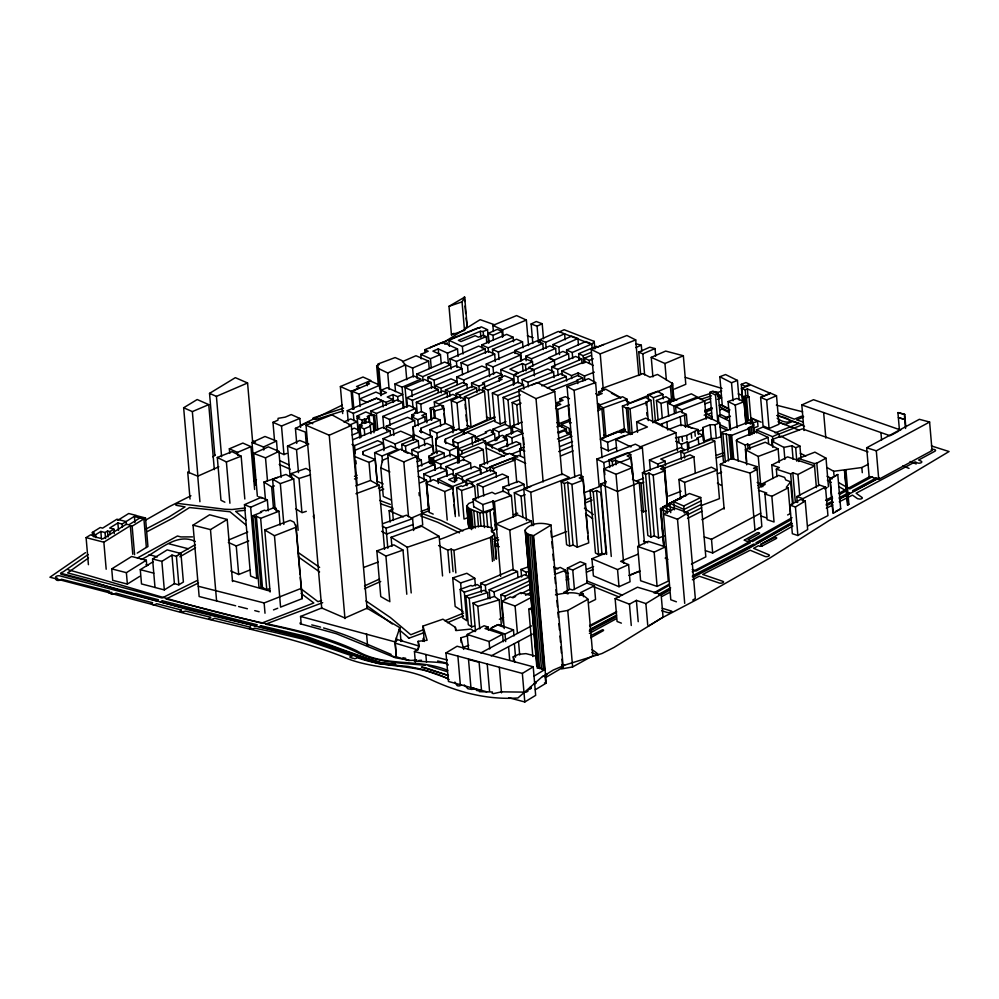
<?xml version="1.0" encoding="UTF-8"?>
<svg xmlns="http://www.w3.org/2000/svg" width="999" height="999" viewBox="0 0 999 999"><rect width="100%" height="100%" fill="white"/><g stroke="black" fill="none" stroke-linecap="round" stroke-linejoin="round"><path stroke-width="1.5" d="M413.636 440.222L413.149 426.785L434.602 417.607L440.172 420.042L440.684 426.049M436.326 452.397L435.689 438.673L458.404 428.833L463.748 431.143L464.011 434.14M545.292 677.747L563.186 667.22L550.998 525.074C542.882 522.327 530.606 522.29 525.224 529.97L537.3 668.281M536.688 663.698C536.363 667.919 541.808 668.993 545.054 669.405L534.165 676.036M300.162 622.814L300.137 623.738L336.376 633.716L395.354 657.754L410.826 660.439L416.783 660.039C402.335 662.225 448.726 660.726 448.176 665.097M602.322 391.471L602.06 388.424L642.881 373.614L649.962 377.16L657.529 374.45L672.639 383.604L670.379 386.338L630.269 402.872L626.236 400.811M357.13 485.052L354.682 456.506L355.032 450.287L377.672 440.684L383.266 443.156L383.916 450.661M359.69 438.099L359.328 430.357L354.333 428.146L351.461 429.358M768.081 437.412L755.943 431.693L737.761 439.061L736.338 440.834L745.266 445.042L747.639 444.08L749.487 444.955L768.081 437.412L768.593 443.431M748.863 434.852L748.501 427.797L753.608 425.399L753.571 424.35L751.385 423.027L745.154 423.439L720.941 432.617L723.388 461.163L725.349 462.1L722.901 433.554L720.941 432.617M703.321 440.434L702.846 427.535L710.064 424.75L715.109 424.737L719.779 422.927L720.953 436.625L717.457 437.987M391.059 499.937L383.266 496.391L380.819 467.844L382.442 460.314L388.087 457.929M496.016 559.003L494.38 533.366L491.308 531.156L491.87 527.947C474.338 521.74 456.668 533.828 440.309 539.21M468.319 525.074L466.683 505.993L468.731 503.471L473.314 501.648M663.723 546.903L660.464 508.853L673.713 501.273M418.369 648.663L419.093 646.078L396.591 639.36L395.304 643.181L418.007 649.962M463.748 431.143L445.392 439.085L444.555 441.883L457.417 447.277L458.703 462.3M313.798 514.96L313.274 516.595L314.348 517.757M392.07 656.056L396.341 657.292L395.017 641.882L399.812 627.672L367.008 608.204L344.905 617.994L321.703 607.979L300.549 616.458L301.211 624.163M396.341 657.292L395.154 641.483M141.259 559.44C157.63 552.285 175.911 531.955 195.167 541.433M727.297 418.119L727.634 417.17L730.419 416.121M744.33 540.147L756.855 532.954A1.586 0.687 -6.4 0 1 759.078 532.729A1.586 0.687 -6.4 0 1 759.14 533.703L748.064 539.847L752.472 541.545L791.433 519.53M464.485 330.394L462.038 301.86L464.672 297.14L449.001 306.318L451.448 334.865L464.485 330.394L467.12 325.686L464.672 297.14M429.433 463.037L429.233 455.919L432.505 454.483L431.493 454.058L439.085 450.936L444.043 453.084L444.43 457.592M540.022 342.807L539.76 339.797L558.304 331.443L559.49 331.83L564.16 329.732L594.193 341.383L591.845 344.593L587.125 342.595M423.201 638.361L422.939 641.108M530.806 688.598L531.306 687.474L530.469 686.763M762.774 486.688L762.512 483.666L778.558 475.362L784.615 477.385L785.726 479.932L790.609 481.843L786.313 487.275L788.124 487.887L790.334 513.573L787.612 514.972M137.375 557.991L177.46 536.013L180.881 536.925L192.52 536.888M476.76 689.36L476.348 690.034A1.561 0.824 -13.1 0 0 477.997 690.559L479.07 690.097M453.434 445.891L452.909 439.885L454.745 438.037L467.47 432.517L475.199 435.839L475.711 441.845M461.563 685.127L459.752 685.789A2.51 1.386 -7.2 0 1 457.092 685.551L454.882 682.067M438.573 545.541L447.814 550.162L451.123 549.1L453.933 550.387L490.447 537.4L493.956 534.977M479.982 689.735L478.958 690.784L479.37 691.67L492.445 692.007L492.12 693.256L493.419 693.618L501.598 691.845L526.173 692.145L527.847 691.308L528.109 689.772L530.794 688.611M441.983 343.469L480.132 319.655L494.88 324.875M675.449 437.824L686.7 435.477L698.151 429.57L698.526 433.978M85.527 552.622L49.95 577.222L108.466 592.582A2105.005 1433.24 59.4 0 0 152.385 604.457C215.472 623.364 281.206 632.754 342.769 656.655C370.766 669.48 402.759 665.958 430.519 679.47C457.842 692.27 487.562 700.074 517.907 697.964L541.283 677.509L553.209 670.079L565.322 664.922L602.035 653.508L614.073 647.402L661.8 617.981L697.864 599.013L769.742 558.104L829.32 520.417L889.297 487.262L949.05 451.536L931.405 445.929M88.162 554.532L62.825 572.102A2.535 1.186 -8.8 0 0 60.714 573.214A2.535 1.186 -8.8 0 0 61.576 574.375L158.441 599.787L156.256 600.886L59.615 575.811A2.535 1.174 -9.2 0 0 56.094 576.448A2.535 1.174 -9.2 0 0 56.481 578.059L57.48 578.296L56.706 578.921A2.535 1.036 -5.9 0 0 56.893 580.269A2.535 1.036 -5.9 0 0 60.065 580.144L61.439 579.258L109.515 591.296C104.97 594.742 115.497 590.559 110.564 593.431A2.535 1.074 -4.7 0 0 113.199 594.28L116.034 593.144A1849.848 1274.549 58.8 0 0 152.622 602.697C148.564 604.732 155.444 605.556 156.606 603.696L181.581 610.064L180.994 610.314A2.522 1.061 -5.3 0 0 181.468 612.05L185.627 611.101L210.789 617.32L209.915 617.769A2.535 1.036 -5.8 0 0 209.403 618.943A2.535 1.036 -5.8 0 0 211.738 619.38L214.76 618.294L250.612 627.26M88.511 557.979L67.632 572.889L162.05 597.976L197.502 580.344M415.372 662.325L414.448 651.535L417.819 649.4L419.006 645.129L418.194 641.308L427.085 640.284L422.964 626.086L442.932 619.18L455.382 627.36L456.068 630.556L471.016 629.07L474.113 631.518M88.412 564.672L86.101 537.624L90.534 534.865L94.231 535.814L93.207 536.463L102.76 538.911L126.436 524.163L128.871 524.8L140.022 517.857L143.918 518.856L146.366 547.502L147.939 546.528L145.492 517.981L143.918 518.968L134.403 516.52L135.964 515.372L128.709 513.511L117.757 520.329M235.664 605.794L199.151 596.528L193.032 525.162L209.603 514.797L227.21 519.468L232.53 581.518M92.632 535.427L92.37 532.43L100.25 527.522L102.622 528.134L116.945 519.218L126.099 521.578L126.361 524.575M92.37 532.43L94.168 532.892L92.57 533.878L95.654 534.665L100.837 531.443L105.045 532.529L107.53 530.981L109.89 531.593L113.874 529.108L114.261 533.616M134.915 522.527L134.39 516.346L122.128 524.05L117.87 522.964L109.715 528.034L113.874 529.108M86.101 537.624L103.859 542.195L130.32 525.711L132.143 526.186L143.918 518.856M139.823 576.311L127.36 584.078L112.7 580.319L111.726 568.893L131.656 556.48L146.316 560.239L146.803 565.946M137.213 553.096L146.366 547.39M111.726 568.893L126.386 572.664L146.316 560.239M152.56 558.953L167.183 549.9L180.944 553.471L183.391 582.005L178.846 584.827L174.413 583.666L164.323 589.909L155.007 587.487L152.56 558.953L161.875 561.363L171.965 555.119L176.398 556.281L180.944 553.471M154.995 587.437L141.508 583.94L140.285 569.667L153.184 561.688M189.223 472.789L183.654 407.767L197.19 399.525L208.754 404.632L214.323 469.655M214.835 455.307L209.528 393.381L235.339 377.659L247.577 382.979L252.759 443.356M212.737 456.768L215.372 455.169M451.448 334.865L453.983 333.316M466.683 505.993L469.88 509.065L479.845 512.724L486.451 512.437L494.006 508.591L483.479 512.05L473.713 506.668M491.77 531.58L495.766 529.145L493.369 501.086L482.829 504.545L473.064 499.163L473.738 506.943M525.636 532.317L528.096 534.24L533.591 535.676L550.998 525.074M687.986 512.862L675.424 508.304L663.448 514.135L677.497 519.243L687.986 512.862L695.316 598.488L692.707 600.087M830.306 479.083L837.774 474.537L840.708 508.791L833.241 513.336L829.969 478.596L837.774 474.537M844.467 470.704L845.941 469.98L848.875 504.233L847.676 504.957L844.467 470.704L845.941 469.98M789.897 505.169L795.441 506.968L805.219 501.011L807.667 529.557L797.889 535.514L792.344 533.703L789.897 505.169L800.599 499.512L805.219 501.011M486.738 691.808L448.439 681.468L445.991 652.921L522.352 673.426L533.216 666.808L535.664 695.354L524.8 701.972L508.966 697.777M621.378 623.139L617.082 621.49L615.134 598.651L629.445 604.183L636.388 600.387L645.891 603.596L661.113 594.318L663.061 617.157L647.851 626.423M535.339 689.735L546.228 683.104L533.591 535.676M193.032 525.162L210.477 529.595L227.21 519.468M445.991 652.921L457.08 646.241L533.216 666.808M145.567 520.154L169.518 506.53L190.934 495.754M195.529 547.789L179.857 556.78M195.392 544.63L178.409 554.295M669.205 584.19L653.883 592.844M669.293 585.277L655.169 593.156M670.391 589.81L661.425 594.705M792.182 523.763L743.568 551.386L693.381 577.072M792.856 526.011L760.514 544.53L773.988 537.787A1.586 0.687 -7.1 0 1 776.211 537.574A1.586 0.687 -7.1 0 1 776.198 538.561L761.987 546.041M670.629 587.749L659.078 594.13M670.466 588.761L658.878 595.079M791.483 522.564L755.931 542.844L757.055 543.256L791.52 523.601M590.784 635.701L602.497 629.757A1.586 0.649 -7 0 1 603.121 630.769L590.671 637.724M375.986 430.382L374.7 415.359L369.118 415.422L367.17 416.508L368.943 418.094L369.33 422.602M558.166 612.15L567.769 610.439L587.974 599.263L592.694 654.245M589.385 633.416L616.308 618.756M561.638 668.905L572.614 666.957L592.819 655.769M589.885 629.445L616.508 615.159M589.41 630.332L616.383 615.921M589.435 631.343L615.084 617.557M692.382 579.807L699.275 576.211L719.23 583.016A2.535 0.999 -5.5 0 0 722.789 582.767A2.535 0.999 -5.5 0 0 722.876 581.343L702.709 574.45L750.149 550.224L764.897 556.418A2.535 1.061 -6.2 0 0 768.443 556.243A2.535 1.061 -6.2 0 0 768.768 554.707L753.608 548.326L758.378 545.729L760.239 546.328M879.37 477.747L847.402 494.955M899.475 430.619L897.926 412.599L904.719 414.398L905.781 426.81M905.156 419.48L898.363 417.669L903.795 419.118M589.797 626.473L616.533 612.412M504.22 628.571L501.885 601.373L510.139 596.903L512.012 597.489L520.854 592.607L530.694 595.441M798.725 461.513L798.463 458.504L814.335 463.586L816.807 463.174L826.011 458.179L828.458 486.725M824.512 488.861L827.147 487.437M838.511 493.506L869.43 476.773M840.359 494.03L846.278 490.821L838.86 486.638M866.657 447.777L919.367 419.318L929.607 422.028L932.055 450.574L878.745 479.358L869.105 476.311L866.657 447.777L876.298 450.811L929.607 422.028M891.458 435.052L898.076 431.468M589.56 625.586L616.67 611.575M532.842 656.568L528.783 609.215L531.456 607.779M872.489 476.635L849.774 488.936L839.073 482.829M876.423 477.859L852.609 490.671L853.558 491.358L877.909 478.334M468.531 649.487L467.245 634.465L489.073 641.483L502.609 634.253L503.246 641.77M480.831 652.921L531.493 625.911M724.15 509.078L720.316 464.335L731.455 458.416L756.842 466.608L761.85 526.535L754.969 530.182M756.842 466.608L753.571 468.356L756.955 469.443L750.074 473.101L720.316 464.335M702.01 519.755L724.063 508.054M491.158 655.918L532.28 634.115M704.307 536.962L711.5 539.285L760.701 513.161M705.481 550.661L712.674 552.984L754.994 530.519L750.074 473.101M757.754 529.058L760.501 527.597M792.02 517.707L735.826 549.313L692.245 571.79M501.885 601.373L515.097 606.006L530.869 597.639M670.729 512.662L669.929 503.334L685.139 495.329M146.191 528.933L169.293 516.783L185.04 506.88L176.86 505.432A2.535 0.962 -3.6 0 1 176.024 504.145A2.535 0.962 -3.6 0 1 179.483 503.633L224.663 509.228L232.03 509.527L245.092 507.992M825.599 500.287L832.055 496.89M662.087 596.391L669.23 592.644M147.515 531.468L173.077 518.006L189.523 507.542L229.995 511.763L246.016 524.999M757.829 485.639L761.288 483.816L761.55 486.825M758.029 488.086L765.059 484.515L762.512 483.666M827.484 500.761L832.642 498.064M676.41 601.81L670.791 599.762L662.936 506.905L677.534 499.288M674.437 509.777L673.738 501.685L689.435 493.506L700.724 497.49L705.818 556.855L691.433 564.073M835.501 511.5L840.708 508.791M772.939 478.583L771.79 465.059L787.587 456.868L814.56 465.871L797.939 474.5L792.819 472.789L790.646 473.913L776.335 469.143L776.972 476.66M776.335 469.143L779.345 467.582L771.79 465.059M342.295 405.119L300.736 425.199M764.947 493.993L771.852 496.303L774.05 521.99L767.157 519.68L764.947 493.993L766.782 493.044L758.491 490.234M771.852 496.303L788.124 487.887M380.731 581.455L364.498 588.686M467.245 634.465L484.115 625.774L488.161 627.085L488.424 630.082M839.123 497.764L849 492.594L849.949 493.269L839.247 498.813M443.843 410.439L443.456 405.931L441.795 406.78L443.856 408.479L445.142 423.501M797.302 502.559L796.79 496.553L819.342 484.99L825.499 487.075L827.946 515.621L808.054 525.824M796.79 496.553L802.946 498.638L825.499 487.075M839.684 498.926L846.116 495.629M667.344 513.249L666.658 505.232L681.83 497.477M615.134 598.651L637.512 587.212L661.113 594.318M827.097 467.569L833.653 471.291L861.85 467.52L868.431 464.173M692.482 575.799L753.795 544.055L754.907 544.467L692.319 576.76M198.539 582.917L166.034 598.988L261.563 623.164L313.836 602.971L301.011 593.356M826.235 504.345L831.393 501.748M826.835 505.457L833.266 502.222M379.62 579.008L364.535 585.913M673.738 501.685L683.728 506.018L700.724 497.49M701.023 500.911L684.028 509.44L669.929 503.334M684.315 512.862L701.31 504.333M687.225 514.985L701.61 507.754M687.524 518.406L701.897 511.188M826.335 505.332L832.791 502.097M839.285 501.785L852.472 495.117L857.604 498.726L860.064 499.088A2.535 1.011 -4.4 0 0 862.05 497.477L856.118 493.219L915.171 461.863L917.382 462.887A2.535 1.149 -3.4 0 0 920.941 462.812A2.535 1.149 -3.4 0 0 921.14 461.176L918.618 460.015L934.889 451.236A2.535 1.149 -3.4 0 0 934.739 449.625A2.535 1.149 -3.4 0 0 931.168 449.85M512.862 597.839L515.621 596.453M521.128 593.693L530.781 588.861M525.549 595.242L531.068 592.482M569.18 589.173L567.382 568.144L580.244 561.775L585.589 563.761L587.262 583.291M826.36 508.204L832.816 505.007M588.561 602.934L595.554 599.475L594.38 585.776L580.407 592.682L583.229 593.693L583.491 596.74M579.27 595.654L583.229 593.693M847.402 504.957L848.875 504.233M567.382 568.144L572.764 570.054L585.589 563.761M513.486 629.932L498.464 624.562L490.222 628.646L505.019 634.065L513.486 629.932L513.998 635.938M637.687 546.49L648.301 541.321L665.346 546.865L668.281 581.106L657.092 586.413L640.621 580.744L637.687 546.49L654.158 552.16L665.346 546.865M491.958 627.509L497.44 624.85M503.271 623.226L500.824 594.692L529.657 580.781M500.824 594.692L505.044 596.241L529.757 584.328M798.463 458.504L814.909 452.147L826.011 458.179M257.367 496.253L253.696 453.434L265.509 457.842L278.908 451.386L281.131 477.372M296.715 443.406L295.429 428.384L308.529 422.115L312.774 423.701M532.817 343.506L531.143 323.976L536.263 321.516L542.195 323.726L543.481 338.748M531.143 323.976L537.075 326.186L542.195 323.726M358.354 431.718L357.105 416.071L365.784 411.975L374.7 415.359M357.105 416.071L359.64 417.045L357.192 418.194L362.025 420.03L368.943 418.094M456.605 430.369L453.721 429.27L451.273 400.724L459.415 396.878L465.172 399.063L467.619 427.609L460.839 430.819M451.273 400.724L457.043 402.922L465.172 399.063M488.161 627.085L485.039 628.558L502.609 634.253M287.5 446.141L299.75 440.472L308.778 444.018L296.516 449.687L287.5 446.141L290.122 476.723M600.886 438.923L612.799 433.404M255.669 485.277L251.998 442.457L264.985 436.476L276.498 441.009L277.41 451.723M251.998 442.457L263.511 446.99L276.498 441.009M376.66 365.709L378.921 368.718L387.724 372.989L405.469 364.872L401.723 360.477L395.129 357.567L377.909 364.023L379.183 364.623L376.66 365.709L378.321 385.065M464.71 399.8L464.448 396.803L480.344 389.573L484.515 391.246L486.963 419.792L471.053 427.023L466.895 425.337M464.448 396.803L468.606 398.476L484.515 391.246M553.271 347.552L553.021 344.555L571.64 336.114L577.897 338.511L578.446 344.892M513.661 661.338L513.274 656.768L518.606 654.357L525.936 653.621L535.889 656.193M393.344 520.404L387.724 454.945L400.424 449.213L416.833 456.331L422.727 525.024M539.76 339.797L545.641 342.332L564.622 333.791L565.147 339.822M553.021 344.555L558.853 347.078L577.897 338.511M533.916 369.655L554.37 360.464L548.751 358.142L528.521 367.507L533.916 369.655L534.453 375.836M354.682 456.506L369.018 462.375L375.274 459.552L377.46 485.089M803.995 430.494L801.81 404.945L813.511 399.7L900.723 430.045M591.932 558.766L617.544 569.58L628.596 564.61L630.069 581.73L619.005 586.713L593.394 575.886L591.932 558.766L606.505 552.797M253.696 453.434L268.381 446.878L278.908 451.386M532.879 366.208L532.492 361.7L525.462 364.822L522.44 363.574L509.902 369.18L518.394 372.852L529.607 368.119L533.941 369.83L517.769 376.81L513.698 375.012L518.406 372.914L513.686 374.95L500.749 369.618L501.261 375.624M500.749 369.618L525.237 358.703L532.492 361.7M568.543 353.746L562.924 351.423L548.713 357.754L554.333 360.077L568.543 353.746L569.068 359.752M451.024 369.155L449.975 358.778L478.658 346.066L485.102 348.738L485.489 353.246M190.035 499.05L187.712 472.015L197.74 476.186L218.843 466.82M449.975 358.778L456.418 361.463L485.102 348.738M321.753 608.566L306.031 425.224L329.245 435.239L351.348 425.449L367.058 608.791M253.671 481.006L256.481 479.757M566.833 353.059L566.57 350.05L585.889 341.483L591.795 343.981L592.182 348.489M640.671 374.613L638.748 352.085L649.775 347.19L655.032 348.576L655.681 356.094M489.011 342.357L488.236 333.341L497.252 329.37L502.022 331.368L502.534 337.375M488.236 333.341L492.994 335.339L502.022 331.368M360.764 437.55L359.865 427.035L364.235 428.871L370.329 426.186L369.618 425.312L373.226 423.726L374.001 432.742M456.443 396.491L456.181 393.494L472.552 386.276L476.573 387.962L476.948 392.47M456.181 393.494L460.189 395.179L476.573 387.962M435.676 444.892L449.587 450.736L457.417 447.277M756.668 432.917L756.405 429.907L762.949 427.023L779.033 433.753L779.295 436.75M756.405 429.907L772.502 436.638L779.033 433.753M360.801 436.813L359.777 424.8L362.912 423.426L361.775 422.952L363.286 422.302L365.222 423.214L368.456 421.715L373.226 423.726M359.865 427.035L362.412 425.911L359.777 424.8M471.928 387.612L471.54 383.104L496.453 372.165L501.873 374.463L502.135 377.472M501.873 374.463L482.467 382.979L484.415 383.803L484.802 388.311M471.54 383.104L478.921 386.213L484.415 383.803M499.388 381.143L499.125 378.146L504.62 375.724L513.024 379.27L513.536 385.277M482.842 390.896L482.579 387.887L502.01 379.358L499.125 378.146M482.579 387.887L488.086 390.209L513.024 379.27M486.413 417.02L490.534 418.756L494.692 416.933M444.617 344.131L447.415 342.907M343.868 421.94L350.724 418.956L357.217 421.715L357.992 430.731M457.305 384.553L456.668 377.035L481.905 366.034L488.936 369.018L489.585 376.536M349.001 425.299L357.217 421.715M456.668 377.035L463.698 380.032L488.936 369.018M566.57 350.05L572.215 352.51L591.795 343.981M244.48 504.657L250.649 507.267L256.768 578.621L250.599 576.011L244.48 504.657L261.176 497.34L267.345 499.962L268.281 510.814M250.649 507.267L267.345 499.962M494.892 420.179L462.5 434.165M402.672 361.526L415.971 355.744L428.571 361.114L429.22 368.631M274.513 440.372L272.977 422.34L277.947 420.179L278.109 418.331L285.214 417.145L291.221 414.573L299.825 418.419L300.599 427.435M404.208 364.485L412.599 368.069L428.571 361.114M515.134 353.484L514.872 350.474L536.813 340.946L542.769 343.494L543.281 349.5M486.638 368.531L486.251 364.036L513.611 352.123L520.354 355.007L520.879 361.014M514.872 350.474L520.829 353.022L542.769 343.494M486.251 364.036L493.007 366.908L520.354 355.007M494.942 417.257L462.562 431.306M452.909 439.885L453.471 441.208L457.904 443.181L475.199 435.839M635.789 347.577L641.296 345.192L641.808 351.198M494.567 433.628L480.457 439.735L475.362 437.525L486.6 432.667L485.214 432.067L490.184 429.92L493.306 431.268L491.208 432.18L494.567 433.628L495.179 440.771M428.733 511.301L426.286 482.754L433.391 479.67L452.897 488.036L455.344 516.583M426.286 482.754L426.561 483.766L444.767 491.558L452.897 488.036M367.295 385.726L367.033 382.729L370.679 381.156L379.907 385.152L380.806 395.666M353.858 409.253L352.31 391.233L369.53 383.803L367.033 382.729M352.31 391.233L359.053 394.143L379.907 385.152M416.758 374.063L444.68 362.063L450.636 364.647L422.714 376.648L416.758 374.063L417.145 378.571M417.245 412.812L416.346 402.297L442.669 390.959L447.127 392.894L447.515 397.402M416.346 402.297L420.804 404.22L447.127 392.894M638.748 352.085L642.832 353.846L655.032 348.576M387.724 454.945L403.821 461.925L416.833 456.331M417.382 466.733L428.658 461.863L434.553 464.41L435.064 470.417M418.394 471.391L434.553 464.41M390.134 522.127L389.148 510.714L393.057 509.028M411.326 518.081L421.74 513.611M414.897 528.184L421.403 525.387M481.393 592.32L480.619 583.304L512.762 569.48L517.47 571.515L517.981 577.534M480.619 583.304L485.327 585.339L517.47 571.515M209.528 393.381L216.408 396.366L247.577 382.979M394.88 384.041L413.736 375.961L420.954 379.108L402.098 387.187L394.88 384.041L395.529 391.558M445.679 392.982L445.417 389.972L462.799 382.53L466.895 384.315L467.282 388.823M526.123 360.789L525.736 356.281L549.875 345.916L555.619 348.414L556.131 354.42M445.417 389.972L449.513 391.77L466.895 384.315M525.736 356.281L531.48 358.778L555.619 348.414M552.147 372.777L551.635 366.77L575.661 356.443L581.63 359.041L582.017 363.549M551.635 366.77L557.617 369.368L581.63 359.041M434.977 385.676L450.974 378.846L456.98 381.481L440.959 388.311L434.977 385.676L435.227 388.686M383.991 449.2L383.092 438.673L400.686 431.168L412.799 436.476L413.049 439.473M433.454 453.009L432.043 436.488L421.091 431.218L420.854 428.309L440.172 420.042M383.092 438.673L395.192 443.993L412.799 436.476M760.614 397.327L770.479 393.107L776.51 395.741L778.958 424.288L769.08 428.509L763.061 425.874L760.614 397.327L766.633 399.962L776.51 395.741M611.276 556.443L603.783 468.931L619.68 462.125L632.292 467.644L639.01 545.978M183.654 407.767L192.345 411.6L208.754 404.632M229.745 453.396L229.358 448.801L242.857 443.069L250.974 446.653L254.633 489.46M381.493 394.767L381.106 390.259L387.187 387.674L402.697 394.53L397.652 396.665L392.969 394.593L387.262 397.028L392.769 399.463L393.032 402.46M229.358 448.801L237.462 452.385L250.974 446.653M461.563 368.743L461.051 362.737L488.186 351.198L494.667 354.058L495.304 361.576M461.051 362.737L467.532 365.597L494.667 354.058M381.106 390.259L386.451 392.619L381.705 394.642L375.911 392.083L359.515 399.038L366.745 402.235L376.448 398.114L385.989 402.335L392.769 399.463M407.48 406.805L406.718 397.789L432.417 386.888L438.099 389.398L438.349 392.407M447.44 622.677L463.499 615.946M481.93 347.939L481.668 344.942L506.655 334.353L513.174 337.25L513.561 341.758M481.668 344.942L488.174 347.827L513.174 337.25M348.189 421.178L347.29 410.664L376.598 398.264L382.617 400.936L383.129 406.955M492.857 353.908L492.47 349.4L516.583 339.198L522.527 341.833L523.039 347.852M347.29 410.664L353.321 413.336L382.617 400.936M492.47 349.4L498.401 352.048L522.527 341.833M406.718 397.789L412.387 400.299L438.099 389.398M352.222 435.027L359.165 432.092M505.956 421.615L500.262 424.013L494.817 421.59L492.37 393.057L517.994 382.23L523.451 384.665L523.838 389.16M492.37 393.057L497.814 395.479L523.451 384.665M479.795 465.222L486.588 468.494L516.271 456.655L509.49 453.384L479.795 465.222L480.444 472.727M489.198 589.71L524.6 574.737L529.507 576.923L494.118 591.895L489.198 589.71L489.972 598.726M499.388 619.243L503.633 617.444M340.384 386.538L362.999 377.023L370.804 380.519L356.556 386.513L359.528 387.837L351.149 391.358L340.384 386.538L342.694 413.586M371.303 415.522L370.916 411.014L397.19 399.937L402.659 402.385L403.184 408.391M370.916 411.014L376.386 413.461L402.659 402.385M652.921 376.91L651.248 357.38L665.671 351.074L683.353 355.756L685.789 384.303L674.475 389.061M651.248 357.38L664.947 363.499L683.353 355.756M406.73 407.105L405.057 387.575L424.45 379.445L431.093 382.442L431.605 388.449M405.057 387.575L411.7 390.559L431.093 382.442M383.866 428.434L382.842 416.408L408.941 405.469L415.634 408.479L416.021 412.987M382.842 416.408L389.535 419.43L415.634 408.479M386.638 430.756L386.251 426.248L407.542 417.332L414.61 420.517L415.134 426.523M386.251 426.248L393.331 429.433L414.61 420.517M354.508 476.348L357.167 475.224M597.914 410.664L601.898 408.991L604.345 437.537L600.362 439.21M618.169 431.193L613.786 433.004M425.037 352.722L424.775 349.712L442.744 342.232L457.517 348.938L458.154 356.443M421.203 358.853L420.816 354.345L428.184 351.273L424.775 349.712M457.517 348.938L447.49 353.109L438.249 348.913L432.929 351.124L440.459 354.545L441.233 363.549M420.816 354.345L430.444 358.716L440.459 354.545M579.17 359.69L578.658 353.683L596.316 346.303L597.777 346.965L603.92 344.393M578.658 353.683L583.129 355.706L591.333 352.285M374.613 452.672L390.784 445.929L398.164 449.263L381.993 456.006L374.613 452.672L377.06 481.206L383.216 483.991M412.25 455.719L411.725 449.712L426.948 443.369L433.154 446.191L433.791 453.708M411.725 449.712L417.944 452.535L433.154 446.191M428.858 456.456L430.07 457.779L432.804 457.667L444.043 453.084M424.238 480.107L423.713 474.1L440.134 467.257L446.64 470.217L447.152 476.223M423.713 474.1L430.232 477.047L446.64 470.217M712.225 419.393L709.902 392.357L712.911 391.096L718.293 393.781L720.104 414.81M493.381 331.431L492.869 325.424L516.595 315.584L526.361 320.055L528.558 345.592M492.869 325.424L502.634 329.882L526.361 320.055M272.977 422.34L281.506 426.024L299.825 418.419M276.848 451.498L283.953 454.57L286.775 453.396M375.274 459.552L363.174 454.607L362.912 451.598L383.266 443.156M354.483 478.983L357.142 477.884M228.459 540.047L247.752 532.017M474.9 441.945L478.321 440.522M419.63 483.054L426.511 480.194L427.023 486.201M500.624 576.373L496.128 523.926L517.732 514.935L531.393 521.153L531.793 525.786M496.128 523.926L509.79 530.132L531.393 521.153M449.375 346.278L448.863 340.272L481.306 326.86L487.524 329.707L488.686 343.231M487.524 329.707L483.191 331.506L480.357 331.268L458.391 340.347L461.026 341.546L475.199 335.689L478.459 337.187L483.241 335.214L486.251 336.588L486.763 342.607M448.863 340.272L462.375 346.466L486.251 336.588M352.684 439.785L382.592 427.422L390.134 430.881L390.522 435.389M352.023 444.455L354.545 445.604L390.134 430.881M522.627 385.602L522.115 379.595L547.714 369.006L553.596 371.703L554.12 377.709M522.115 379.595L527.984 382.292L553.596 371.703M435.114 470.329L434.34 461.326L450.999 454.433L457.367 457.355L457.879 463.361M434.34 461.326L440.696 464.235L457.367 457.355M499.438 451.585L499.2 448.726L516.246 441.683L520.516 443.631L521.003 449.338M499.2 448.726L503.471 450.686L520.516 443.631M568.081 433.204L570.879 432.055M606.643 554.408L600.624 484.078L606.206 481.768M584.652 500.274L590.946 497.677M585.327 502.884L592.107 500.087M444.817 620.766L463.611 613.086M428.221 381.793L427.834 377.297L455.794 365.796L462.038 368.681L462.549 374.7M427.834 377.297L434.078 380.182L462.038 368.681M467.02 485.676L466.496 479.67L490.159 469.917L496.003 472.614L496.391 477.122M466.496 479.67L472.34 482.367L496.003 472.614M478.396 497.902L477.235 484.39L502.322 474.05L508.066 476.698L508.841 485.714M558.716 451.573L572.714 445.816M619.517 430.631L623.538 428.983M477.235 484.39L482.967 487.037L508.066 476.698M560.489 456.043L573.076 450.874M411.875 419.792L411.613 416.783L414.148 415.746L411.963 414.722L412.212 417.732M402.235 450.349L401.723 444.343L414.535 439.085L418.281 440.821L418.931 448.339M401.723 444.343L405.469 446.078L418.281 440.821M631.493 434.34L624.712 431.168L621.066 432.654L618.731 431.568L600.524 439.011L607.592 442.307L624.125 435.552M601.261 447.564L608.329 450.861L616.595 447.49M603.783 468.931L616.021 474.3L632.292 467.644M644.505 543.731L639.26 482.567L617.494 491.483L600.624 484.078M423.776 632.754L409.14 638.136L398.788 629.42M638.299 554.095L620.616 561.363L628.596 564.61M628.895 575.436L639.747 570.953M630.269 575.112L639.772 571.228M411.963 414.722L415.534 413.274L414.585 412.824L415.646 412.063L417.744 413.049L421.416 411.563L426.136 413.761L426.91 422.777M426.136 413.761L421.878 415.509L424.737 416.845L425.124 421.353M411.613 416.783L417.794 419.68L424.737 416.845M521.466 450.112L511.476 454.183L517.769 457.13M637.549 432.392L636.638 421.878L645.791 418.144L675.911 432.704L677.459 450.736M741.495 388.361L745.192 389.822L747.377 388.923L764.397 395.941L770.566 393.394L750.823 384.915L741.495 388.361L742.657 401.885M665.484 465.671L665.097 461.163L660.739 459.041L684.602 449.587L680.644 447.664L649.45 460.015L650.349 470.529M714.71 441.108L711.163 439.448L680.731 451.848L684.265 453.509L714.71 441.108L717.157 469.642M586.575 569.442L593.606 566.583M593.406 569.393L586.513 572.177M459.19 462.712L458.541 455.194L478.284 447.19L483.204 449.513L484.503 464.535M228.334 542.395L236.251 545.991L248.751 540.921M458.541 455.194L463.461 457.517L483.204 449.513M520.516 456.306L519.867 448.788L524.15 447.053M558.404 433.179L564.11 430.856L570.292 433.778L570.554 436.775M557.454 438.986L570.292 433.778M513.623 460.576L513.361 457.579L518.843 455.357L524.325 457.942M230.781 570.941L238.699 574.525L249.812 570.029M621.253 432.804L625.574 431.056M744.867 423.164L747.215 422.202M434.29 401.885L452.922 394.38L457.579 396.591L438.961 404.096L434.29 401.885L434.677 406.393M451.436 428.596L454.295 427.447M459.041 462.475L457.892 448.951L481.693 439.36L485.576 441.208L487.512 463.748M457.892 448.951L461.763 450.799L485.576 441.208M506.206 435.177L517.407 430.656L523.051 433.329L511.863 437.862L506.206 435.177L506.568 439.448M709.902 392.357L715.484 394.917L718.293 393.781M306.031 425.224L331.918 414.847L351.348 425.449M505.319 439.46L505.082 436.6L503.084 437.4L507.092 439.323L507.704 446.453M496.778 440.497L496.54 437.637L498.264 438.461L486.988 442.994L492.032 445.354L507.092 439.323M559.115 441.408L572.002 436.226M559.627 446.678L572.514 441.496M584.89 362.649L584.502 358.142L591.233 355.444M584.502 358.142L589.235 360.427L593.281 358.803M430.419 435.726L429.907 429.72L445.616 423.426L452.547 426.76L453.059 432.767M429.907 429.72L436.825 433.042L452.547 426.76M413.124 434.215L424.3 439.585L432.043 436.488M493.556 434.128L493.019 429.145L505.032 424.35L510.776 427.122L511.388 434.265M493.019 429.145L498.763 431.918L510.776 427.122M496.54 437.637L502.36 435.302L505.082 436.6M379.732 490.709L383.753 489.11M446.815 475.599L446.053 466.583L463.623 459.602L470.566 462.962L471.078 468.968M446.053 466.583L452.984 469.955L470.566 462.962M616.82 451.598L615.784 439.585L647.414 426.973L636.638 421.878M639.385 447.265L675.911 432.704M779.058 434.041L802.085 424.9L804.52 426.473M422.402 630.119L410.776 634.74L390.322 617.494L366.021 600.948M562.187 375.399L561.8 370.891L585.377 361.576L593.356 365.484M561.8 370.891L571.44 375.599L578.159 372.939L584.477 376.036L594.318 372.152M512.849 433.166L512.237 426.024L522.14 422.115M649.45 460.015L657.754 464.073L665.097 461.163M775.062 432.904L798.913 423.476L792.756 421.503L784.69 424.575L779.245 422.452M594.168 383.566L591.246 349.475L600.224 353.883L635.714 339.922L638.761 375.562M505.494 424.438L503.171 397.402L519.78 390.859M503.171 397.402L507.992 399.762L520.442 394.867M417.107 461.7L421.278 460.052L421.79 466.058M513.211 427.222L510.439 428.309L507.992 399.762M378.446 488.374L382.517 486.775M264.772 529.982L274.463 535.726L296.129 527.197L294.031 522.165L290.172 520.342L264.772 529.982L270.092 592.032M456.593 479.632L456.081 473.801L474.625 466.496L480.794 469.518L481.181 474.026M456.081 473.801L462.262 476.835L480.794 469.518M490.472 471.528L490.059 466.783L511.476 458.354L514.835 460.015L516.77 482.542M490.059 466.783L493.431 468.431L514.835 460.015M296.129 527.197L302.26 598.601L280.582 607.13L274.463 535.726M224.862 502.197L220.979 500.274L217.307 457.455L232.068 451.673L241.159 456.168L244.817 498.988M217.307 457.455L226.386 461.95L241.159 456.168M591.246 349.475L626.885 335.502L635.714 339.922M514.248 426.573L512.187 402.535L519.343 399.737M512.187 402.535L516.783 404.807L521.078 403.134M727.472 407.954L722.277 405.282L719.829 376.735L731.518 382.742L737.449 380.419L739.123 399.95M198.264 586.251L264.136 602.959L301.373 588.324L300.974 585.876M703.97 442.682L703.358 435.539L696.765 438.124L698.276 438.861L698.763 444.58M675.749 441.371L681.443 444.193L687.125 441.97L688.548 442.682L698.276 438.861M273.501 609.902L277.747 608.241M555.556 408.329L557.704 409.403L569.18 404.92M570.404 419.193L558.928 423.676L556.78 422.602M561.563 427.285L561.326 424.438L568.718 421.553L571.328 422.852M718.818 422.789L718.206 415.659L720.816 414.635L727.11 417.719L729.982 416.62M722.901 433.554L731.693 435.339L748.351 428.846M547.165 388.049L577.772 375.437L582.717 377.934L582.966 380.931M582.717 377.934L576.773 380.232L577.547 380.619L577.809 383.628M552.047 390.497L577.547 380.619M269.593 588.611L266.77 589.71L262.475 587.549L261.089 588.086L258.966 587.025L252.847 515.671L261.588 512.275L260.527 511.75L264.61 510.164L265.909 510.826L274.375 507.542L276.149 508.429L276.411 511.525M252.847 515.671L254.97 516.733L256.356 516.196L260.652 518.356L278.946 511.251L280.145 525.212M276.149 508.429L274.538 509.053L278.946 511.251M555.869 406.306L560.776 404.408L557.167 402.547L557.43 405.569M676.098 412.587L675.586 406.581L681.942 409.927L704.657 401.111L706.206 419.143M730.544 430.094L728.096 401.561L735.264 405.082L744.005 401.71L745.928 424.238M702.409 429.77L698.176 431.418L698.438 434.465M643.506 478.234L636.45 480.981L641.046 483.279L643.88 482.192M641.196 510.676L643.493 511.825L646.316 510.726M599 394.755L598.751 391.745L605.594 389.111L620.342 397.44L598.876 405.344L599.138 408.354M675.586 406.581L698.126 397.877L704.657 401.111M599.15 486.276L596.815 459.078L635.376 444.18L642.369 447.714L644.567 473.401M523.788 488.798L562.337 473.901L569.33 477.435L530.781 492.32L523.788 488.798L526.51 520.529M596.815 459.078L603.821 462.599L642.369 447.714M725.137 418.007L729.27 416.408M715.109 424.737L716.283 438.436L711.238 438.449L704.02 441.233L702.846 427.535M693.918 456.805L689.997 454.832L660.863 466.083L664.785 468.069L693.918 456.805L695.329 473.339M552.322 537.087L566.595 531.568M668.618 496.066L681.106 491.246M532.155 384.827L560.914 373.801L566.221 376.498L566.608 381.006M541.783 385.876L566.221 376.498M686.363 414.423L680.319 411.338L654.183 421.366L660.214 424.438L686.363 414.423L687.387 426.436M667.569 429.87L680.943 424.75L698.151 429.57M667.507 402.859L673.826 406.044L697.29 397.065L691.358 393.831L667.507 402.859L668.668 416.383M685.451 426.685L687.349 425.949M609.765 467.47L609.115 459.802L627.372 452.834L630.719 454.557L631.643 465.272M609.115 459.802L612.275 461.438L615.584 460.164L619.867 462.362L631.243 458.017L633.079 479.458M568.681 545.741L566.57 544.667L561.188 481.868L579.457 474.9L582.804 476.623L585.689 510.314M561.188 481.868L564.348 483.491L567.669 482.23L571.952 484.428L583.329 480.082L588.711 542.882L577.335 547.215L573.051 545.029L570.841 545.866M754.345 427.809L758.004 426.411L757.567 421.278L750.261 424.063M604.07 554.457L601.935 553.359L598.613 554.632L595.454 553.009L590.072 490.209L601.311 485.926M664.285 535.851L658.591 538.024L654.308 535.826L650.998 537.087L647.827 535.464L642.444 472.664L660.701 465.696L664.06 467.42L664.585 473.551M590.072 490.209L593.231 491.845L596.553 490.571L600.836 492.769L606.081 554.033M642.444 472.664L645.604 474.3L648.925 473.026L653.209 475.224L664.585 470.879L667.469 504.582M527.272 488.486L518.818 389.747L537.549 382.629L554.757 391.508L561.9 474.825M518.818 389.747L536.013 398.626L554.757 391.508M557.167 402.547L563.086 400.299L559.977 398.663L560.239 401.685M438.349 483.541L437.962 479.045L451.66 473.826L456.331 476.623L448.688 479.532L453.171 481.843L456.768 480.469L454.458 479.283L454.707 482.28M719.829 376.735L725.549 374.55L737.449 380.419M454.458 479.283L458.529 477.722L465.809 481.481L466.071 484.478M437.962 479.045L452.522 486.538L465.809 481.481M741.295 384.353L745.966 382.567L749.824 384.328L745.092 386.238L741.295 384.353L742.719 400.874M719.779 409.915L722.152 409.028L728.271 412.175M630.719 454.557L627.147 455.919L631.243 458.017M582.804 476.623L579.233 477.984L583.329 480.082M752.522 421.228L748.9 422.614L745.941 421.291L749.612 419.93L752.522 421.228L753.009 426.998M664.06 467.42L660.489 468.781L664.585 470.879M516.258 515.409L514.323 492.744L530.644 486.563M514.323 492.744L521.091 496.266L525.174 494.73M746.69 464.772L745.404 449.75L765.259 442.245L778.109 448.926L779.257 462.45M772.814 447.365L772.302 441.358L773.85 440.771L771.74 439.672L772.252 445.679M680.619 498.988L678.945 479.47L711.338 467.182L717.007 470.117L719.455 498.651L701.148 505.606M678.945 479.47L684.615 482.405L717.007 470.117M745.404 449.75L758.241 456.431L778.109 448.926M760.689 484.977L764.947 483.366M559.977 398.663L565.347 396.653L569.467 398.701M556.868 426.823L559.777 425.736L566.283 429.145L566.645 433.429M557.579 432.417L566.283 429.145M771.74 439.672L780.943 436.201L799.924 446.091L800.948 458.116M772.302 441.358L783.853 447.377L791.945 445.754L795.679 447.702L799.924 446.091M711.613 412.962L707.542 414.498L712.362 417.008M355.894 485.889L370.342 480.507L379.046 485.139L384.553 549.363M355.944 493.743L379.046 485.139M503.209 491.708L502.822 487.175L518.431 481.343L523.988 484.29L524.388 488.823M502.822 487.175L508.391 490.122L523.988 484.29M363.748 567.42L378.184 562.037M513.424 514.747L517.682 513.161M554.632 569.48L560.227 567.395L565.659 570.279L567.457 591.308M554.47 574.45L565.659 570.279M646.166 405.157L645.916 402.147L650.948 400.287L652.884 422.814M746.053 423.588L743.743 396.553L746.253 395.616L749.025 396.89L751.086 420.929M624.6 431.593L622.414 406.056L645.679 397.452L650.948 400.287M622.414 406.056L626.361 408.179L627.921 407.592L630.057 408.741L646.715 402.585L648.264 420.604M779.807 437.187L802.372 428.871L868.006 451.923M463.236 647.377L468.768 645.342M715.983 393.131L721.678 391.046M743.743 396.553L746.49 397.814L749.025 396.89M521.615 576.997L520.966 569.48L528.284 566.82M520.966 569.48L526.173 572.327L529.095 571.266M574.812 476.985L567.057 386.501L588.573 378.671L595.616 382.542L602.06 457.692M567.057 386.501L574.1 390.372L595.616 382.542M620.354 397.565L622.577 396.753L627.147 399.288L627.659 405.294M703.845 400.899L710.863 398.351M704.745 403.946L710.376 401.91M717.407 399.35L721.628 397.827L720.079 397.003M421.141 511.363L429.47 508.341M429.27 510.639L421.878 513.461L440.834 520.317L462.874 530.968M705.331 410.801L712.374 408.241M719.405 405.694L722.227 404.67M473.064 499.163L492.057 492.282L495.117 493.968L503.209 491.033L511.388 495.541L513.261 517.295M493.369 501.086L494.43 501.698L511.388 495.541M584.353 492.607L592.956 489.473M598.876 405.344L603.446 407.867L627.147 399.288M603.608 435.152L605.894 436.413L625.411 429.345M716.383 455.369L723.201 452.897M716.383 458.004L723.201 455.544M382.355 526.098L386.101 528.184L412.612 518.631L413.636 530.506M413.124 524.525L386.601 534.09L381.606 531.306M391.895 546.416L391.108 537.287L421.803 526.223L439.16 536.363L442.557 575.948M382.654 523.713L406.481 515.197L412.612 518.631M704.17 415.159L706.93 414.173L706.78 412.462L704.882 411.413M493.643 539.198L498.039 537.637M704.72 410.427L711.825 407.904M705.007 412.088L711.75 409.69M728.096 401.561L736.875 398.439L744.005 401.71M761.962 546.053L760.264 546.328M275.05 507.867L272.59 479.158L285.976 474.438L293.718 478.883L298.127 530.269M272.59 479.158L280.332 483.603L293.718 478.883M388.536 601.023L380.756 596.553L376.848 550.886L393.931 544.867L403.009 550.087L406.793 594.23M376.848 550.886L385.914 556.106L403.009 550.087M291.77 478.009L291.396 473.538L305.994 468.419L309.802 470.554M648.626 400.636L648.101 394.63L657.554 391.321L662.849 394.393L663.236 398.901M648.101 394.63L653.396 397.702L662.849 394.393M494.318 541.346L498.701 539.81M721.653 472.277L717.294 473.788M566.545 577.21L567.894 576.46M566.183 579.895L568.955 578.945M459.041 516.083L456.593 487.537L461.463 485.851L462.549 486.501L469.68 483.066L474.625 486.014L475.786 499.525M456.593 487.537L461.588 490.497L474.625 486.014M468.381 517.544L464.036 519.043L461.588 490.497M449.001 306.318L462.038 301.86M391.108 537.287L407.28 547.277L439.16 536.363M343.556 408.179L313.786 417.719A2.535 0.924 -1.6 0 0 313.399 419.031L314.161 419.255A2.535 0.924 -1.3 0 0 316.958 419.105L343.444 410.814M265.472 499.937L263.948 482.067L277.822 477.435M263.948 482.067L271.653 486.85L274.425 485.926M670.679 402.597L670.429 399.588L668.668 400.162L669.692 403.658M658.091 420.017L656.418 400.487L661.013 403.409L669.43 400.649M463.061 611.488L455.157 606.443L452.709 577.909L466.858 573.276L474.775 578.309L475.412 585.826M452.709 577.909L460.614 582.941L474.775 578.309M656.418 400.487L665.883 396.69L670.429 399.588M708.94 393.943L696.315 398.027M700.424 399.413L711.475 395.829M291.396 473.538L299.013 478.471L310.564 474.787M306.281 511.338L301.948 512.712L299.013 478.471M474.5 626.036L471.678 626.922L468.294 624.65L465.846 596.103L484.19 590.297L487.587 592.569L488.099 598.576M465.846 596.103L469.23 598.389L487.587 592.569M460.214 589.385L471.066 585.414L472.115 586.101L477.185 584.515L480.819 586.962L464.323 592.157L460.214 589.385L462.662 617.931L466.77 620.691L464.323 592.157M321.541 600.499L317.932 601.635L301.436 589.11M322.689 602.647L265.597 624.175L266.396 624.375C296.828 630.481 326.873 638.661 355.232 651.473C377.073 663.174 401.573 662.874 425.399 665.334M475.512 631.555L473.064 603.009L494.43 596.49L499.188 599.837L501.373 625.374M473.064 603.009L477.822 606.368L499.188 599.837M461.163 642.469L460.764 637.837L467.769 635.714M443.456 405.931L440.646 405.045L430.219 408.104L430.844 409.64L433.554 409.115L434.677 410.901L443.856 408.479M555.469 594.904C566.595 592.594 578.983 590.197 587.974 599.263M533.841 683.728L535.002 683.653A1.623 0.862 -12.5 0 0 536.276 682.779L535.664 682.067M244.93 510.277L235.639 511.376L245.954 520.042M545.716 674L546.977 674.138A1.586 0.687 -5.8 0 1 546.003 675.099L542.357 676.41M418.756 660.451L421.541 660.277M719.455 405.257L721.64 405.357L729.944 409.915M561.75 665.883L564.572 665.234L561.6 664.71M528.783 609.215L531.73 609.552M544.48 682.866L546.228 683.104M428.259 665.771L447.377 671.728M425.112 667.694L421.478 667.045L448.464 675.461M146.029 564.66L148.152 565.047M402.947 657.729L405.781 658.316M408.366 637.949L409.265 638.149M437.662 660.988L446.59 663.036M188.224 548.738L169.193 543.881M776.335 405.132L802.647 411.813M238.599 606.53L247.402 608.766M254.745 610.626L259.141 611.75M414.448 651.535L447.352 660.014M135.976 515.534L145.492 517.981M140.285 569.667L153.771 573.164M300.549 616.458L395.017 641.882M62.475 573.726L86.613 579.957L131.843 593.918L189.872 610.189L304.72 638.049L364.198 659.315L378.996 663.748L408.054 666.433L422.702 669.442L447.989 678.458M494.992 545.604L499.3 546.74M897.926 412.599L904.719 414.398M635.714 343.706L641.296 345.192M467.12 325.686L466.058 318.057M685.289 377.397L721.99 388.461M495.392 543.618L498.264 544.405M157.355 556.905L149.126 554.645M232.442 580.544L270.005 591.121M68.019 569.705C131.044 587.412 193.331 607.879 257.367 621.778C291.121 629.07 325.237 635.814 356.68 650.749C384.852 667.732 418.469 657.979 447.802 670.379M662.237 608.266L671.64 611.138A2.535 0.899 -7 0 1 670.529 612.35A2.535 0.899 -7 0 1 667.382 612.499L661.75 610.789M396.478 656.88L409.253 660.689M527.285 335.864L533.166 337.699M803.059 421.928L796.665 419.892L802.984 417.295A1.586 0.649 -4.6 0 0 803.196 416.358A1.586 0.649 -4.6 0 0 800.973 416.433L794.33 419.155L778.92 413.261M420.579 515.896L437.624 522.265L459.528 532.854M425.362 667.757L448.214 675.624M390.297 504.37L379.645 500.424M392.782 507.992L380.532 503.746M757.18 482.467L761.288 483.816M738.186 393.956L742.607 395.429M797.826 502.185L795.266 501.336L792.819 472.789M760.689 515.921L766.221 517.794M801.81 404.945L890.134 435.764M594.38 585.776L586.763 583.054L572.639 590.034L570.217 589.173L563.773 592.357L568.056 593.893M498.801 625.349L502.884 626.848M801.985 424.55L777.185 415.422M295.429 428.384L305.332 432.08L306.231 443.556M258.679 496.74L262.625 498.214M909.04 468.381L902.809 465.909M391.208 654.432L353.296 638.286A337.15 231.743 58.9 0 0 323.539 627.959M559.49 331.83L585.951 342.108M777.085 415.634C799.662 420.242 787.449 426.148 777.172 418.256M587.012 581.006L622.477 595.167M916.195 463.948L910.089 461.526M449.113 679.545C420.654 663.698 387.35 668.843 357.717 657.792L354.77 658.728L351.074 657.742A2.51 0.912 3.4 0 1 349.95 656.73L352.31 655.931L302.809 639.098L272.902 631.992L254.82 628.184L253.471 628.646A2.535 0.962 -5.2 0 1 249.962 628.658A2.535 0.962 -5.2 0 1 250.624 627.26M799.188 430.194L778.046 421.79M419.605 431.006L422.19 432.055M692.207 569.555L695.903 571.066L750.324 542.757L744.33 540.184M593.593 586.65L619.255 597.077M290.16 469.205L279.221 464.435M751.236 418.057L761.176 422.152M252.735 440.996L255.519 442.157M643.556 541.021L647.764 542.782M433.204 514.098L429.008 512.3L426.561 483.766M666.658 505.232L674.325 508.541M670.516 510.189L662.936 506.905M660.464 508.853L667.245 512.075M665.147 558.116L667.894 559.303M419.905 431.318L422.14 432.28M564.547 571.765L568.493 573.463M389.148 510.714L403.359 516.883M289.26 465.01L279.633 460.576M403.646 451.361L407.817 453.221M597.527 407.03L601.898 408.991M486.226 448.101L504.245 456.331M418.219 476.398L426.511 480.194M380.819 467.844L389.897 471.99M745.741 419.98L747.077 420.591M719.829 426.835L727.659 430.432M484.527 443.381L507.629 454.233M554.033 567.07L557.979 568.918M513.361 457.579L525.699 463.386M632.467 479.358L639.26 482.567M519.867 448.788L524.812 451.123M615.784 439.585L631.018 446.94M718.206 415.659L729.058 420.941L729.794 429.508M720.291 424.875L727.085 428.184M512.237 426.024L521.54 430.569L521.79 433.416M415.696 457.317L421.278 460.052M750.973 418.044L757.567 421.278M800.299 453.309L805.806 456.019M698.451 433.116L703.358 435.539M561.326 424.438L569.143 428.334L569.517 432.617M719.779 422.927L708.503 417.257L686.763 425.674L691.832 428.221M597.514 403.321L600.274 404.707M711.413 419.193L705.631 416.158M602.06 388.424L604.757 389.797M611.463 393.244L620.866 398.052M495.354 528.846L496.828 529.67L494.43 501.698M495.766 529.145L494.955 524.188M598.751 391.745L602.147 393.556L598.214 395.055L595.766 393.731M729.332 411.875L720.017 406.793M645.916 402.147L646.715 402.585M591.895 652.609C603.521 657.991 596.415 652.509 592.07 649.675M827.11 476.223L832.13 478.933M827.347 480.169L831.33 482.355M674.362 398.863L676.773 400.212M717.382 483.091L721.29 485.414M367.507 606.106L392.282 623.963M295.604 508.616L300.687 511.9M298.401 556.942L319.593 571.928M298.114 552.459L319.63 567.395M584.415 508.216L593.281 514.522M592.557 518.581L585.501 513.548M401.486 639.822L402.522 641.071M464.235 684.927L467.907 688.761L471.903 689.435A2.585 1.336 -12.7 0 0 473.963 688.086M305.719 437.55L306.918 439.248L307.305 443.756M513.274 656.768L515.034 662.362M460.764 637.837L463.723 649.412M302.26 598.601L300.262 577.497M904.357 414.585L905.556 428.471M880.943 432.555L881.58 440.072M876.298 450.811L878.745 479.358M861.85 467.52L862.287 472.664M844.742 470.704L847.676 504.957M833.653 471.291L833.978 475.137M829.969 478.596L832.904 512.849M823.638 412.575L825.836 438.111M816.807 463.174L818.743 485.714M814.335 463.586L816.395 487.624M802.946 498.638L803.208 501.648M795.679 447.702L796.827 461.226M797.939 474.5L799.749 495.529M791.945 445.754L793.106 459.278M795.441 506.968L797.889 535.514M790.646 473.913L793.094 502.46M790.609 481.843L792.544 504.507M783.853 447.377L784.889 459.39M772.502 436.638L772.751 439.647M766.633 399.962L769.08 428.509M758.241 456.431L760.564 483.479M753.571 424.35L754.345 433.366M752.784 423.526L753.795 433.541M751.423 427.023L752.06 434.54M747.377 388.923L748.014 396.441M749.812 427.535L750.449 435.04M746.49 397.814L748.426 420.354M745.192 389.822L745.704 395.829M748.501 427.797L749.138 435.314M749.487 444.955L749.874 449.463M745.067 397.165L747.14 421.203M747.639 444.08L748.026 448.588M745.266 445.042L746.69 461.563M735.264 405.082L737.2 427.622M731.518 382.742L733.066 400.774M736.438 440.134L738.236 461.176M731.693 435.339L733.753 459.378M730.481 434.752L732.542 458.778M728.995 435.314L731.056 459.353M726.248 433.878L728.571 460.926M720.179 398.151L719.942 395.292L717.744 394.093L717.994 396.94M715.484 394.917L717.806 421.965M710.064 424.75L711.238 438.449M711.5 539.285L712.674 552.984M694.879 431.805L695.254 436.201M691.308 433.753L691.683 438.161M688.548 442.682L689.048 448.389M686.7 435.477L687.075 439.872M687.125 441.97L687.861 450.524M684.452 415.147L685.489 427.16M681.942 409.927L682.192 412.924M684.265 453.509L684.652 458.017M682.105 436.8L682.479 441.208M680.257 416.758L681.031 425.774M681.443 444.193L681.817 448.476M684.615 482.405L685.776 495.929M680.669 451.186L681.368 459.353M678.571 437.637L678.945 442.045M683.728 506.018L684.29 512.549M672.639 383.604L674.025 401.099M672.177 382.704L672.439 385.751M672.839 390.322L673.488 397.927M673.826 406.044L674.462 413.561M671.927 385.402L673.239 400.624M670.379 386.338L671.69 401.561M664.947 363.499L666.358 380.032M677.497 519.243L684.715 603.346M666.882 421.89L667.532 429.395M661.013 403.409L662.3 418.431M662.262 423.663L662.512 426.66M664.785 468.069L667.232 496.603M664.847 476.61L665.634 485.801M665.896 488.861L667.344 505.706M653.396 397.702L655.456 421.728M657.754 464.073L658.016 467.082M661.063 509.403L664.323 547.452M660.639 508.179L663.773 544.717M642.832 353.846L644.63 374.875M653.209 475.224L658.591 538.024M646.815 412.662L647.077 415.671M648.925 473.026L654.308 535.826M654.158 552.16L657.092 586.413M645.604 474.3L650.998 537.087M641.046 483.279L643.493 511.825M630.057 408.741L632.255 434.29M645.891 603.596L647.714 624.899M627.921 407.592L630.232 434.64M631.905 468.344L632.429 474.463M626.361 408.179L628.546 433.716M636.388 600.387L638.211 621.69M629.445 604.183L631.268 625.486M615.584 460.164L615.983 464.76M616.021 474.3L623.651 563.349M612.275 461.438L612.662 466.034M600.224 353.883L603.284 389.523M607.592 442.307L608.329 450.861M617.544 569.58L619.005 586.713M603.446 407.867L605.894 436.413M594.193 341.383L594.842 348.888M603.821 462.599L604.857 474.687M605.369 480.731L605.631 483.753M589.235 360.427L589.497 363.424M596.553 490.571L601.935 553.359M583.129 355.706L583.778 363.224M584.477 376.036L584.865 380.544M593.231 491.845L598.613 554.632M578.159 372.939L578.421 375.949M572.215 352.51L572.727 358.516M585.951 513.374L587.662 533.291M587.924 536.351L588.186 539.41M574.1 390.372L581.593 477.784M571.44 375.599L571.69 378.609M568.194 405.382L569.742 423.401M571.952 484.428L577.335 547.215M558.853 347.078L559.502 354.583M567.669 482.23L573.051 545.029M557.617 369.368L558.129 375.374M572.764 570.054L574.437 589.585M554.333 360.077L554.882 366.471M564.348 483.491L569.742 546.291M557.704 409.403L559.178 426.523M545.641 342.332L546.153 348.339M567.769 610.439L572.614 666.957M537.075 326.186L538.486 342.707M550.961 530.968L551.485 537.15M551.885 541.783L552.41 547.964M552.947 554.145L553.471 560.314M554.008 566.495L554.532 572.677M554.932 577.31L555.456 583.491M555.993 589.672L556.393 594.305M556.918 600.486L557.442 606.668M557.979 612.849L558.379 617.482M558.903 623.663L559.44 629.845M559.964 636.026L560.489 642.207M560.889 646.84L561.426 653.021M561.95 659.203L562.487 665.384M536.013 398.626L543.156 481.943M531.48 358.778L531.743 361.788M527.984 382.292L528.371 386.8M525.462 364.822L525.973 370.841M522.44 363.574L523.076 371.091M520.829 353.022L521.466 360.539M530.781 492.32L533.628 525.574M533.104 535.601L544.63 670.029M545.217 676.947L545.604 681.518M523.426 437.612L524.038 444.755M531.843 535.439L543.369 669.854M517.769 376.81L518.294 382.829M530.019 534.989L541.545 669.405M528.096 534.24L539.622 668.668M516.783 404.807L518.456 424.338M513.686 374.95L514.473 384.028M526.985 533.616L538.511 668.031M526.76 539.56L527.022 542.657M528.746 562.737L529.008 565.834M534.715 632.267L534.977 635.352M525.224 529.97L536.725 665.809M521.091 496.266L522.914 517.432M526.173 572.327L526.423 575.337M502.634 329.882L503.146 335.901M511.863 437.862L512.362 443.568M506.943 443.731L507.18 446.59M498.401 352.048L499.05 359.553M508.391 490.122L508.778 494.655M503.471 450.686L503.721 453.534M522.352 673.426L524.8 701.972M509.79 530.132L513.236 570.254M492.994 335.339L493.381 339.847M497.814 395.479L500.262 424.013M518.518 641.433L519.68 654.957M515.097 606.006L517.432 633.204M498.763 431.918L499.25 437.624M493.007 366.908L493.656 374.425M514.385 643.631L515.546 657.155M488.174 347.827L488.561 352.335M483.191 331.506L483.578 336.001M488.086 390.209L490.534 418.756M505.044 596.241L505.307 599.25M492.032 445.354L492.27 448.214M493.431 468.431L493.693 471.441M508.566 646.715L509.715 660.239M480.357 331.268L480.881 337.275M505.019 634.065L505.669 641.583M492.957 500.874L493.618 508.653M493.981 512.787L494.73 521.59M494.38 533.366L496.565 558.878M491.87 527.947L492.42 532.542M486.588 468.494L486.838 471.503M490.01 511.026L491.52 528.646M492.057 536.413L494.105 560.439M478.921 386.213L479.308 390.721M490.447 537.4L492.507 561.413M494.118 591.895L494.505 596.403M486.451 512.437L487.699 527.11M499.325 667.32L501.51 692.856M482.967 487.037L483.741 496.053M478.171 438.686L478.409 441.546M482.829 504.545L483.504 512.325M483.191 512.899L484.453 527.572M464.26 297.028L464.647 301.536M465.034 306.044L465.671 313.549M467.532 365.597L468.044 371.603M479.845 512.724L480.969 525.936M485.327 585.339L485.839 591.346M468.606 398.476L471.053 427.023M471.865 437.275L472.515 444.792M489.073 641.483L489.722 648.988M477.26 512.175L478.521 526.848M462.375 346.466L463.012 353.983M463.698 380.032L463.961 383.042M472.34 482.367L472.602 485.364M465.097 404.308L465.484 408.816M465.996 414.822L466.508 420.829M487.225 664.06L489.547 691.096M473.751 510.514L475.262 528.121M471.403 509.353L473.039 528.434M460.189 395.179L460.452 398.176M469.88 509.065L471.64 529.62M477.822 606.368L479.757 628.895M456.418 361.463L456.93 367.47M468.519 508.216L470.279 528.771M463.461 457.517L463.723 460.527M467.707 507.629L469.468 528.184M467.008 506.855L468.768 527.41M461.763 450.799L462.025 453.808M457.043 402.922L459.353 429.957M462.262 476.835L462.649 481.343M457.904 443.181L458.928 455.194M469.23 598.389L471.678 626.922M447.49 353.109L448.389 363.624M449.513 391.77L449.9 396.266M453.471 441.208L453.858 445.716M452.984 469.955L453.509 475.961M449.587 450.736L450.112 456.743M452.522 486.538L452.784 489.547M453.047 492.544L453.821 501.56M454.07 504.57L454.845 513.573M460.614 582.941L461.263 590.459M444.093 413.449L444.867 422.452M438.249 348.913L438.623 353.421M445.392 439.085L445.779 443.581M440.959 388.311L441.346 392.819M453.933 550.387L455.856 572.902M451.123 549.1L453.059 571.615M444.767 491.558L447.215 520.104M434.078 380.182L434.715 387.687M455.382 627.36L455.644 630.444M457.892 656.131L460.339 684.677M440.696 464.235L441.083 468.743M447.814 550.162L449.737 572.677M430.444 358.716L431.218 367.732M436.825 433.042L437.337 439.048M434.677 410.901L435.327 418.419M433.554 409.115L434.328 418.131M435.689 438.673L436.076 443.169M436.588 449.188L436.975 453.696M430.844 409.64L431.743 420.154M430.219 408.104L431.243 420.129M433.554 457.467L434.203 464.972M432.804 457.667L433.454 465.172M431.855 457.854L432.367 463.861M430.794 457.892L431.306 463.898M430.07 457.779L430.581 463.786M422.714 376.648L423.101 381.156M429.233 455.919L429.882 463.436M430.232 477.047L430.619 481.555M424.3 439.585L424.825 445.591M420.804 404.22L421.441 411.738M427.41 490.709L428.059 498.226M428.446 502.722L428.958 508.741M420.854 428.309L421.241 432.804M417.794 419.68L418.319 425.686M412.599 368.069L413.374 377.073M417.944 452.535L418.456 458.541M411.7 390.559L412.212 396.578M412.387 400.299L413.024 407.804M419.031 492.632L419.28 495.641M413.149 426.785L414.048 437.3M405.469 364.872L406.755 379.757M425.849 654.582L426.511 662.287M422.964 626.086L424.288 641.508M402.098 387.187L403.908 408.229M405.469 446.078L405.981 452.085M403.821 461.925L408.516 516.733M397.652 396.665L398.039 401.173M418.194 641.308L418.593 645.928M407.28 547.277L411.201 592.944M392.969 394.593L393.606 402.11M395.192 443.993L395.579 448.489M393.331 429.433L393.856 435.439M387.724 372.989L389.123 389.373M389.535 419.43L390.047 425.437M385.989 402.335L386.251 405.344M378.921 368.718L381.218 395.529M377.797 366.383L379.707 388.723M399.812 627.672L401.011 641.533M381.993 456.006L382.505 462.025M396.453 637.649L396.715 640.734M376.386 413.461L377.809 429.982M386.101 528.184L387.824 548.289M385.914 556.106L389.835 601.773M373.439 415.959L374.725 430.981M370.329 426.186L370.979 433.703M369.118 415.422L369.767 422.927M365.859 419.555L366.121 422.552M369.018 462.375L370.567 480.394M364.298 418.956L364.672 423.464M364.235 428.871L364.747 434.89M362.025 420.03L362.287 423.039M359.053 394.143L360.164 406.543M362.912 451.598L363.174 454.607M359.328 430.357L359.84 436.376M353.321 413.336L353.958 420.854M351.149 391.358L352.697 409.39M354.545 445.604L355.182 453.109M355.831 460.626L356.193 463.811M366.533 633.628L367.595 645.953M329.245 435.239L344.955 618.581M296.516 449.687L298.489 472.614M295.741 524.75L300 574.388M281.506 426.024L283.953 454.57M280.332 483.603L283.828 524.4M271.653 486.85L273.439 507.704M265.509 457.842L267.482 480.769M263.511 446.99L263.773 450.049M260.652 518.356L266.77 589.71M264.136 602.959L265.01 613.236M256.356 516.196L262.475 587.549M254.97 516.733L261.089 588.086M237.462 452.385L237.725 455.444M236.251 545.991L238.699 574.525M226.386 461.95L229.92 503.234M216.408 396.366L221.591 456.743M210.477 529.595L216.596 600.948M192.345 411.6L197.79 475.074M197.74 476.186L199.925 501.723M176.398 556.281L178.846 584.827M171.965 555.119L174.413 583.666M161.875 561.363L164.323 589.909M132.143 526.186L134.59 554.72M130.32 525.711L132.767 554.258M126.386 572.664L127.36 584.078M122.128 524.05L122.377 527.06M117.87 522.964L118.519 530.469M109.89 531.593L110.14 534.59M107.53 530.981L108.042 536.987M105.045 532.529L105.569 538.536M103.859 542.195L106.181 569.23M100.837 531.443L101.473 538.948M95.654 534.665L95.904 537.674M430.144 348.027A2.535 1.174 -7.7 0 1 431.131 347.14L477.222 328.159A2.535 1.161 -1.6 0 1 480.032 328.034M311.725 624.912A337.15 231.743 58.9 0 1 320.579 627.135M713.149 392.033A2.535 1.136 -1.8 0 1 716.345 391.845A2.535 1.136 -1.8 0 1 717.207 393.219M162.412 600.799L160.227 601.898L254.932 625.699L257.243 624.825L162.412 600.799M261.276 625.799L258.991 626.66L306.006 637.337L366.421 658.553L381.443 662.949L395.729 664.397L381.643 662.886L366.82 658.416L307.192 636.7L261.276 625.799M479.108 662.3L468.519 659.49L470.966 688.024L481.555 690.833L479.108 662.3"/></g></svg>
